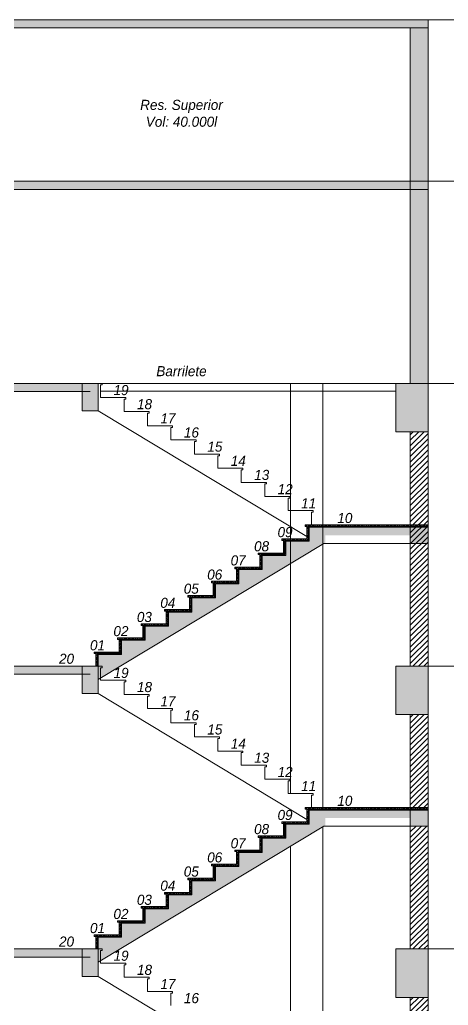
# Model space of a CAD drawing. Header units: millimetres. Extents: x -213 to 151, y -74 to 135.
# Drawn here: x 0.33 to 5.63, y 35.7 to 47.9 of the extents above; entities that cross this region are included whole.
import ezdxf

# ---------------------------------------------------------------- set-up
doc = ezdxf.new("R2010")
doc.units = ezdxf.units.MM
doc.header["$LTSCALE"] = 15
doc.layers.add('G', color=8, linetype='Continuous')
doc.styles.get("Standard").update_dxf_attribs({"font": ''})
doc.styles.get('Standard').set_extended_font_data('Flux Architect', italic=True)

msp = doc.modelspace()

# ---------------------------------------------------------------- hatches: boundary and pattern name
at = {"linetype": 'Continuous', "lineweight": 13}
h = msp.add_hatch(color=256, dxfattribs=at)
h.dxf.hatch_style = 1
h.paths.add_polyline_path([(-0.227, 47.8), (5.383, 47.8), (5.383, 47.9), (-0.227, 47.9)])
h = msp.add_hatch(color=256, dxfattribs=at)
h.dxf.hatch_style = 1
h.paths.add_polyline_path([(5.383, 44.3), (5.163, 44.3), (5.163, 43.4), (5.383, 43.4)])
h.paths.add_polyline_path([(5.383, 47.8), (5.163, 47.8), (5.163, 44.3), (5.383, 44.3)])
h.paths.add_polyline_path([(-0.117, 44.3), (-0.227, 44.3), (-0.227, 43.4), (-0.117, 43.4)])
h.paths.add_polyline_path([(-0.007, 44.3), (-0.117, 44.3), (-0.117, 43.4), (-0.007, 43.4)])
h.paths.add_polyline_path([(-0.007, 47.8), (-0.117, 47.8), (-0.117, 44.3), (-0.007, 44.3)])
h.paths.add_polyline_path([(-0.117, 47.8), (-0.227, 47.8), (-0.227, 44.3), (-0.117, 44.3)])
h = msp.add_hatch(color=256, dxfattribs=at)
h.dxf.hatch_style = 1
h.paths.add_polyline_path([(-0.227, 45.8), (5.383, 45.8), (5.383, 45.9), (-0.227, 45.9)])
h = msp.add_hatch(color=256, dxfattribs=at)
h.dxf.hatch_style = 1
h.paths.add_polyline_path([(-8.417, 43.4), (-9.217, 43.4), (-9.217, 43.3), (-8.417, 43.3)])
h.paths.add_polyline_path([(1.303, 43.3), (1.303, 43.4), (-7.817, 43.4), (-7.817, 43.3)])
h = msp.add_hatch(color=256, dxfattribs=at)
h.dxf.hatch_style = 1
h.paths.add_polyline_path([(1.303, 43.4), (1.103, 43.4), (1.103, 43.06), (1.303, 43.06)])
h = msp.add_hatch(color=256, dxfattribs=at)
h.dxf.hatch_style = 1
h.paths.add_polyline_path([(4.983, 42.8), (5.383, 42.8), (5.383, 43.4), (4.983, 43.4)])
at = {"linetype": 'Continuous', "lineweight": 13, "true_color": 0xb64b2b}
h = msp.add_hatch(dxfattribs=at)
h.set_pattern_fill('ANSI31', color=15, scale=0.015)
h.set_pattern_definition([(45, (-665.703766, 37.939377), (-0.0336759605, 0.0336759605), [])])
h.paths.add_polyline_path([(5.383, 41.42), (5.163, 41.42), (5.163, 39.9), (5.383, 39.9)])
h.paths.add_polyline_path([(5.383, 42.8), (5.163, 42.8), (5.163, 41.42), (5.383, 41.42)])
at = {"linetype": 'Continuous', "lineweight": 13}
h = msp.add_hatch(dxfattribs=at)
h.set_pattern_fill('ANSI31', color=256, scale=0.005)
h.set_pattern_definition([(45, (-665.703766, 37.939377), (-0.01122532015, 0.01122532015), [])])
h.paths.add_polyline_path([(5.383, 41.63), (5.383, 41.65), (3.863, 41.65), (3.863, 41.63), (3.883, 41.63), (3.883, 41.475), (3.573, 41.475), (3.573, 41.455), (3.593, 41.455), (3.593, 41.3), (3.283, 41.3), (3.283, 41.28), (3.303, 41.28), (3.303, 41.125), (2.993, 41.125), (2.993, 41.105), (3.013, 41.105), (3.013, 40.95), (2.703, 40.95), (2.703, 40.93), (2.723, 40.93), (2.723, 40.775), (2.413, 40.775), (2.413, 40.755), (2.433, 40.755), (2.433, 40.6), (2.123, 40.6), (2.123, 40.58), (2.143, 40.58), (2.143, 40.425), (1.833, 40.425), (1.833, 40.405), (1.853, 40.405), (1.853, 40.25), (1.543, 40.25), (1.543, 40.23), (1.563, 40.23), (1.563, 40.075), (1.253, 40.075), (1.253, 40.055), (1.273, 40.055), (1.273, 39.9), (1.293, 39.9), (1.293, 40.055), (1.583, 40.055), (1.583, 40.23), (1.873, 40.23), (1.873, 40.405), (2.163, 40.405), (2.163, 40.58), (2.453, 40.58), (2.453, 40.755), (2.743, 40.755), (2.743, 40.93), (3.033, 40.93), (3.033, 41.105), (3.323, 41.105), (3.323, 41.28), (3.613, 41.28), (3.613, 41.455), (3.903, 41.455), (3.903, 41.63)])
h = msp.add_hatch(dxfattribs=at)
h.set_pattern_fill('ARKHID16', color=5, scale=0.03, pattern_type=2)
h.set_pattern_definition([(0, (-665.703766, 37.940877), (0.03, 0.03), [0.0015, -0.0105, 0, -0.015, 0, -0.003]), (0, (-665.703766, 37.949877), (0.03, 0.03), [0, -0.0105, 0.0015, -0.015, 0, -0.003]), (0, (-665.703766, 37.955877), (0.03, 0.03), [0, -0.012, 0, -0.0135, 0.0015, -0.003]), (0, (-665.703766, 37.967877), (0.03, 0.03), [0, -0.012, 0.0015, -0.0135, 0, -0.003]), (90, (-665.703766, 37.939377), (-0.03, 0.03), [0.0015, -0.0285]), (90, (-665.691766, 37.939377), (-0.03, 0.03), [-0.0105, 0.0015, -0.009, 0, -0.0075, 0.0015]), (90, (-665.676766, 37.939377), (-0.03, 0.03), [0, -0.015, 0.0015, -0.0075, 0, -0.006]), (90, (-665.700766, 37.939377), (-0.015, 0.015), [0, -0.0045, 0, -0.0045, 0, -0.006]), (90, (-665.697766, 37.940877), (-0.015, 0.015), [0, -0.006, 0, -0.0045, 0, -0.0045]), (90, (-665.694766, 37.939377), (-0.015, 0.015), [0, -0.006, 0, -0.006, 0, -0.003]), (90, (-665.688766, 37.942377), (-0.015, 0.015), [0, -0.0045, 0, -0.006, 0, -0.0045]), (45, (-665.703766, 37.939377), (2e-18, 0.02999999995), [0.0021213, -0.01272792, 0.0021213, -0.0254558868]), (135, (-665.691766, 37.939377), (2e-18, 0.02999999995), [-0.021213, 0.0021213, -0.0169708068, 0.0021213])])
h.paths.add_polyline_path([(1.293, 39.9), (1.293, 40.055), (1.583, 40.055), (1.583, 40.23), (1.873, 40.23), (1.873, 40.405), (2.163, 40.405), (2.163, 40.58), (2.453, 40.58), (2.453, 40.755), (2.743, 40.755), (2.743, 40.93), (3.033, 40.93), (3.033, 41.105), (3.323, 41.105), (3.323, 41.28), (3.613, 41.28), (3.613, 41.455), (3.903, 41.455), (3.903, 41.63), (5.383, 41.63), (5.383, 41.62), (3.913, 41.62), (3.913, 41.445), (3.623, 41.445), (3.623, 41.27), (3.333, 41.27), (3.333, 41.095), (3.043, 41.095), (3.043, 40.92), (2.753, 40.92), (2.753, 40.745), (2.463, 40.745), (2.463, 40.57), (2.173, 40.57), (2.173, 40.395), (1.883, 40.395), (1.883, 40.22), (1.593, 40.22), (1.593, 40.045), (1.303, 40.045), (1.303, 39.9)])
h = msp.add_hatch(color=256, dxfattribs=at)
h.dxf.hatch_style = 1
h.paths.add_polyline_path([(3.883, 41.292), (3.883, 41.445), (3.623, 41.445), (3.623, 41.27), (3.333, 41.27), (3.333, 41.095), (3.043, 41.095), (3.043, 40.92), (2.753, 40.92), (2.753, 40.745), (2.463, 40.745), (2.463, 40.57), (2.173, 40.57), (2.173, 40.395), (1.883, 40.395), (1.883, 40.22), (1.593, 40.22), (1.593, 40.045), (1.303, 40.045), (1.303, 39.9), (1.303, 39.735)])
h.paths.add_polyline_path([(4.113, 41.52), (5.163, 41.52), (5.163, 41.62), (3.913, 41.62), (3.913, 41.445), (3.883, 41.445), (3.883, 41.292), (4.095, 41.42), (4.113, 41.42)])
h.paths.add_polyline_path([(5.383, 41.62), (5.163, 41.62), (5.163, 41.42), (5.383, 41.42)])
h = msp.add_hatch(color=256, dxfattribs=at)
h.dxf.hatch_style = 1
h.paths.add_polyline_path([(-8.417, 39.9), (-9.217, 39.9), (-9.217, 39.8), (-8.417, 39.8)])
h.paths.add_polyline_path([(1.103, 39.8), (1.103, 39.9), (-7.817, 39.9), (-7.817, 39.8)])
h = msp.add_hatch(color=256, dxfattribs=at)
h.dxf.hatch_style = 1
h.paths.add_polyline_path([(1.303, 39.9), (1.103, 39.9), (1.103, 39.56), (1.303, 39.56)])
h = msp.add_hatch(color=256, dxfattribs=at)
h.dxf.hatch_style = 1
h.paths.add_polyline_path([(4.983, 39.3), (5.383, 39.3), (5.383, 39.9), (4.983, 39.9)])
at = {"linetype": 'Continuous', "lineweight": 13, "true_color": 0xb64b2b}
h = msp.add_hatch(dxfattribs=at)
h.set_pattern_fill('ANSI31', color=15, scale=0.015)
h.set_pattern_definition([(45, (-665.703766, 34.439377), (-0.0336759605, 0.0336759605), [])])
h.paths.add_polyline_path([(5.383, 37.92), (5.163, 37.92), (5.163, 36.4), (5.383, 36.4)])
h.paths.add_polyline_path([(5.383, 39.3), (5.163, 39.3), (5.163, 38.15), (5.383, 38.15)])
at = {"linetype": 'Continuous', "lineweight": 13}
h = msp.add_hatch(dxfattribs=at)
h.set_pattern_fill('ANSI31', color=256, scale=0.005)
h.set_pattern_definition([(45, (-665.703766, 34.439377), (-0.01122532015, 0.01122532015), [])])
h.paths.add_polyline_path([(5.383, 38.13), (5.383, 38.15), (3.863, 38.15), (3.863, 38.13), (3.883, 38.13), (3.883, 37.975), (3.573, 37.975), (3.573, 37.955), (3.593, 37.955), (3.593, 37.8), (3.283, 37.8), (3.283, 37.78), (3.303, 37.78), (3.303, 37.625), (2.993, 37.625), (2.993, 37.605), (3.013, 37.605), (3.013, 37.45), (2.703, 37.45), (2.703, 37.43), (2.723, 37.43), (2.723, 37.275), (2.413, 37.275), (2.413, 37.255), (2.433, 37.255), (2.433, 37.1), (2.123, 37.1), (2.123, 37.08), (2.143, 37.08), (2.143, 36.925), (1.833, 36.925), (1.833, 36.905), (1.853, 36.905), (1.853, 36.75), (1.543, 36.75), (1.543, 36.73), (1.563, 36.73), (1.563, 36.575), (1.253, 36.575), (1.253, 36.555), (1.273, 36.555), (1.273, 36.4), (1.293, 36.4), (1.293, 36.555), (1.583, 36.555), (1.583, 36.73), (1.873, 36.73), (1.873, 36.905), (2.163, 36.905), (2.163, 37.08), (2.453, 37.08), (2.453, 37.255), (2.743, 37.255), (2.743, 37.43), (3.033, 37.43), (3.033, 37.605), (3.323, 37.605), (3.323, 37.78), (3.613, 37.78), (3.613, 37.955), (3.903, 37.955), (3.903, 38.13)])
h = msp.add_hatch(dxfattribs=at)
h.set_pattern_fill('ARKHID16', color=5, scale=0.03, pattern_type=2)
h.set_pattern_definition([(0, (-665.703766, 34.440877), (0.03, 0.03), [0.0015, -0.0105, 0, -0.015, 0, -0.003]), (0, (-665.703766, 34.449877), (0.03, 0.03), [0, -0.0105, 0.0015, -0.015, 0, -0.003]), (0, (-665.703766, 34.455877), (0.03, 0.03), [0, -0.012, 0, -0.0135, 0.0015, -0.003]), (0, (-665.703766, 34.467877), (0.03, 0.03), [0, -0.012, 0.0015, -0.0135, 0, -0.003]), (90, (-665.703766, 34.439377), (-0.03, 0.03), [0.0015, -0.0285]), (90, (-665.691766, 34.439377), (-0.03, 0.03), [-0.0105, 0.0015, -0.009, 0, -0.0075, 0.0015]), (90, (-665.676766, 34.439377), (-0.03, 0.03), [0, -0.015, 0.0015, -0.0075, 0, -0.006]), (90, (-665.700766, 34.439377), (-0.015, 0.015), [0, -0.0045, 0, -0.0045, 0, -0.006]), (90, (-665.697766, 34.440877), (-0.015, 0.015), [0, -0.006, 0, -0.0045, 0, -0.0045]), (90, (-665.694766, 34.439377), (-0.015, 0.015), [0, -0.006, 0, -0.006, 0, -0.003]), (90, (-665.688766, 34.442377), (-0.015, 0.015), [0, -0.0045, 0, -0.006, 0, -0.0045]), (45, (-665.703766, 34.439377), (2e-18, 0.02999999995), [0.0021213, -0.01272792, 0.0021213, -0.0254558868]), (135, (-665.691766, 34.439377), (2e-18, 0.02999999995), [-0.021213, 0.0021213, -0.0169708068, 0.0021213])])
h.paths.add_polyline_path([(1.293, 36.4), (1.293, 36.555), (1.583, 36.555), (1.583, 36.73), (1.873, 36.73), (1.873, 36.905), (2.163, 36.905), (2.163, 37.08), (2.453, 37.08), (2.453, 37.255), (2.743, 37.255), (2.743, 37.43), (3.033, 37.43), (3.033, 37.605), (3.323, 37.605), (3.323, 37.78), (3.613, 37.78), (3.613, 37.955), (3.903, 37.955), (3.903, 38.13), (5.383, 38.13), (5.383, 38.12), (3.913, 38.12), (3.913, 37.945), (3.623, 37.945), (3.623, 37.77), (3.333, 37.77), (3.333, 37.595), (3.043, 37.595), (3.043, 37.42), (2.753, 37.42), (2.753, 37.245), (2.463, 37.245), (2.463, 37.07), (2.173, 37.07), (2.173, 36.895), (1.883, 36.895), (1.883, 36.72), (1.593, 36.72), (1.593, 36.545), (1.303, 36.545), (1.303, 36.4)])
h = msp.add_hatch(color=256, dxfattribs=at)
h.dxf.hatch_style = 1
h.paths.add_polyline_path([(3.883, 37.792), (3.883, 37.945), (3.623, 37.945), (3.623, 37.77), (3.333, 37.77), (3.333, 37.595), (3.043, 37.595), (3.043, 37.42), (2.753, 37.42), (2.753, 37.245), (2.463, 37.245), (2.463, 37.07), (2.173, 37.07), (2.173, 36.895), (1.883, 36.895), (1.883, 36.72), (1.593, 36.72), (1.593, 36.545), (1.303, 36.545), (1.303, 36.4), (1.303, 36.235)])
h.paths.add_polyline_path([(4.113, 38.02), (5.163, 38.02), (5.163, 38.12), (3.913, 38.12), (3.913, 37.945), (3.883, 37.945), (3.883, 37.792), (4.095, 37.92), (4.113, 37.92)])
h.paths.add_polyline_path([(5.383, 38.12), (5.163, 38.12), (5.163, 37.92), (5.383, 37.92)])
h = msp.add_hatch(color=256, dxfattribs=at)
h.dxf.hatch_style = 1
h.paths.add_polyline_path([(-8.417, 36.4), (-9.217, 36.4), (-9.217, 36.3), (-8.417, 36.3)])
h.paths.add_polyline_path([(1.103, 36.3), (1.103, 36.4), (-7.817, 36.4), (-7.817, 36.3)])
h = msp.add_hatch(color=256, dxfattribs=at)
h.dxf.hatch_style = 1
h.paths.add_polyline_path([(1.303, 36.4), (1.103, 36.4), (1.103, 36.06), (1.303, 36.06)])
h = msp.add_hatch(color=256, dxfattribs=at)
h.dxf.hatch_style = 1
h.paths.add_polyline_path([(4.983, 35.8), (5.383, 35.8), (5.383, 36.4), (4.983, 36.4)])
at = {"linetype": 'Continuous', "lineweight": 13, "true_color": 0xb64b2b}
h = msp.add_hatch(dxfattribs=at)
h.set_pattern_fill('ANSI31', color=15, scale=0.015)
h.set_pattern_definition([(45, (-665.703766, 30.939377), (-0.0336759605, 0.0336759605), [])])
h.paths.add_polyline_path([(5.383, 34.42), (5.163, 34.42), (5.163, 32.9), (5.383, 32.9)])
h.paths.add_polyline_path([(5.383, 35.8), (5.163, 35.8), (5.163, 34.65), (5.383, 34.65)])

# ---------------------------------------------------------------- linework, layer by layer
at = {"linetype": 'Continuous', "lineweight": 13}
for p, q in [((1.333, 43.302), (4.983, 43.302)), ((1.353, 43.4), (4.983, 43.4)), ((4.083, 43.4), (4.083, 41.413)), ((1.303, 39.735), (4.095, 41.42)), ((4.083, 41.413), (4.083, 38.15)), ((1.303, 36.235), (4.095, 37.92)), ((4.083, 37.913), (4.083, 34.65)), ((3.683, 37.671), (3.683, 34.825))]:
    msp.add_line(p, q, dxfattribs=at)
for points in [[(-0.227, 47.8), (5.383, 47.8), (5.383, 47.9), (-0.227, 47.9)], [(5.163, 43.4), (5.383, 43.4), (5.383, 47.8), (5.163, 47.8)], [(-0.227, 45.8), (5.383, 45.8), (5.383, 45.9), (-0.227, 45.9)], [(1.103, 43.06), (1.303, 43.06), (1.303, 43.4), (1.103, 43.4)], [(4.983, 42.8), (5.383, 42.8), (5.383, 43.4), (4.983, 43.4)], [(5.163, 39.9), (5.383, 39.9), (5.383, 42.8), (5.163, 42.8)], [(5.383, 41.63), (5.383, 41.65), (3.863, 41.65), (3.863, 41.63), (3.883, 41.63), (3.883, 41.475), (3.573, 41.475), (3.573, 41.455), (3.593, 41.455), (3.593, 41.3), (3.283, 41.3), (3.283, 41.28), (3.303, 41.28), (3.303, 41.125), (2.993, 41.125), (2.993, 41.105), (3.013, 41.105), (3.013, 40.95), (2.703, 40.95), (2.703, 40.93), (2.723, 40.93), (2.723, 40.775), (2.413, 40.775), (2.413, 40.755), (2.433, 40.755), (2.433, 40.6), (2.123, 40.6), (2.123, 40.58), (2.143, 40.58), (2.143, 40.425), (1.833, 40.425), (1.833, 40.405), (1.853, 40.405), (1.853, 40.25), (1.543, 40.25), (1.543, 40.23), (1.563, 40.23), (1.563, 40.075), (1.253, 40.075), (1.253, 40.055), (1.273, 40.055), (1.273, 39.9), (1.293, 39.9), (1.293, 40.055), (1.583, 40.055), (1.583, 40.23), (1.873, 40.23), (1.873, 40.405), (2.163, 40.405), (2.163, 40.58), (2.453, 40.58), (2.453, 40.755), (2.743, 40.755), (2.743, 40.93), (3.033, 40.93), (3.033, 41.105), (3.323, 41.105), (3.323, 41.28), (3.613, 41.28), (3.613, 41.455), (3.903, 41.455), (3.903, 41.63)], [(1.103, 39.56), (1.303, 39.56), (1.303, 39.9), (1.103, 39.9)], [(4.983, 39.3), (5.383, 39.3), (5.383, 39.9), (4.983, 39.9)], [(5.163, 36.4), (5.383, 36.4), (5.383, 39.3), (5.163, 39.3)], [(5.383, 38.13), (5.383, 38.15), (3.863, 38.15), (3.863, 38.13), (3.883, 38.13), (3.883, 37.975), (3.573, 37.975), (3.573, 37.955), (3.593, 37.955), (3.593, 37.8), (3.283, 37.8), (3.283, 37.78), (3.303, 37.78), (3.303, 37.625), (2.993, 37.625), (2.993, 37.605), (3.013, 37.605), (3.013, 37.45), (2.703, 37.45), (2.703, 37.43), (2.723, 37.43), (2.723, 37.275), (2.413, 37.275), (2.413, 37.255), (2.433, 37.255), (2.433, 37.1), (2.123, 37.1), (2.123, 37.08), (2.143, 37.08), (2.143, 36.925), (1.833, 36.925), (1.833, 36.905), (1.853, 36.905), (1.853, 36.75), (1.543, 36.75), (1.543, 36.73), (1.563, 36.73), (1.563, 36.575), (1.253, 36.575), (1.253, 36.555), (1.273, 36.555), (1.273, 36.4), (1.293, 36.4), (1.293, 36.555), (1.583, 36.555), (1.583, 36.73), (1.873, 36.73), (1.873, 36.905), (2.163, 36.905), (2.163, 37.08), (2.453, 37.08), (2.453, 37.255), (2.743, 37.255), (2.743, 37.43), (3.033, 37.43), (3.033, 37.605), (3.323, 37.605), (3.323, 37.78), (3.613, 37.78), (3.613, 37.955), (3.903, 37.955), (3.903, 38.13)], [(1.103, 36.06), (1.303, 36.06), (1.303, 36.4), (1.103, 36.4)], [(4.983, 35.8), (5.383, 35.8), (5.383, 36.4), (4.983, 36.4)], [(5.163, 32.9), (5.383, 32.9), (5.383, 35.8), (5.163, 35.8)]]:
    msp.add_lwpolyline(points, close=True, dxfattribs=at)
for points in [[(10.24, 47.9), (5.383, 47.9)], [(10.24, 45.9), (5.383, 45.9)], [(-9.217, 43.3), (1.203, 43.3)], [(1.203, 43.4), (-8.417, 43.4)], [(1.043, 43.4), (1.353, 43.4), (1.353, 43.38), (1.333, 43.38), (1.333, 43.225), (1.643, 43.225), (1.643, 43.205), (1.623, 43.205), (1.623, 43.05), (1.933, 43.05), (1.933, 43.03), (1.913, 43.03), (1.913, 42.875), (2.223, 42.875), (2.223, 42.855), (2.203, 42.855), (2.203, 42.7), (2.513, 42.7), (2.513, 42.68), (2.493, 42.68), (2.493, 42.525), (2.803, 42.525), (2.803, 42.505), (2.783, 42.505), (2.783, 42.35), (3.093, 42.35), (3.093, 42.33), (3.073, 42.33), (3.073, 42.175), (3.383, 42.175), (3.383, 42.155), (3.363, 42.155), (3.363, 42), (3.673, 42), (3.673, 41.98), (3.653, 41.98), (3.653, 41.825), (3.963, 41.825), (3.963, 41.805), (3.943, 41.805), (3.943, 41.65), (3.963, 41.65)], [(1.233, 43.4), (1.303, 43.4)], [(3.683, 43.4), (3.683, 41.171), (3.683, 38.325)], [(10.24, 43.4), (5.383, 43.4)], [(3.883, 41.503), (1.303, 43.06)], [(5.383, 41.62), (3.913, 41.62), (3.913, 41.445), (3.623, 41.445), (3.623, 41.27), (3.333, 41.27), (3.333, 41.095), (3.043, 41.095), (3.043, 40.92), (2.753, 40.92), (2.753, 40.745), (2.463, 40.745), (2.463, 40.57), (2.173, 40.57), (2.173, 40.395), (1.883, 40.395), (1.883, 40.22), (1.593, 40.22), (1.593, 40.045), (1.303, 40.045), (1.303, 39.9)], [(4.095, 41.42), (5.383, 41.42)], [(1.203, 39.9), (-8.417, 39.9)], [(1.043, 39.9), (1.353, 39.9), (1.353, 39.88), (1.333, 39.88), (1.333, 39.725), (1.643, 39.725), (1.643, 39.705), (1.623, 39.705), (1.623, 39.55), (1.933, 39.55), (1.933, 39.53), (1.913, 39.53), (1.913, 39.375), (2.223, 39.375), (2.223, 39.355), (2.203, 39.355), (2.203, 39.2), (2.513, 39.2), (2.513, 39.18), (2.493, 39.18), (2.493, 39.025), (2.803, 39.025), (2.803, 39.005), (2.783, 39.005), (2.783, 38.85), (3.093, 38.85), (3.093, 38.83), (3.073, 38.83), (3.073, 38.675), (3.383, 38.675), (3.383, 38.655), (3.363, 38.655), (3.363, 38.5), (3.673, 38.5), (3.673, 38.48), (3.653, 38.48), (3.653, 38.325), (3.963, 38.325), (3.963, 38.305), (3.943, 38.305), (3.943, 38.15), (3.963, 38.15)], [(1.233, 39.9), (1.303, 39.9)], [(10.24, 39.9), (5.383, 39.9)], [(-9.217, 39.8), (1.203, 39.8)], [(3.883, 38.003), (1.303, 39.56)], [(5.383, 38.12), (3.913, 38.12), (3.913, 37.945), (3.623, 37.945), (3.623, 37.77), (3.333, 37.77), (3.333, 37.595), (3.043, 37.595), (3.043, 37.42), (2.753, 37.42), (2.753, 37.245), (2.463, 37.245), (2.463, 37.07), (2.173, 37.07), (2.173, 36.895), (1.883, 36.895), (1.883, 36.72), (1.593, 36.72), (1.593, 36.545), (1.303, 36.545), (1.303, 36.4)], [(4.095, 37.92), (5.383, 37.92)], [(1.203, 36.4), (-8.417, 36.4)], [(1.043, 36.4), (1.353, 36.4), (1.353, 36.38), (1.333, 36.38), (1.333, 36.225), (1.643, 36.225), (1.643, 36.205), (1.623, 36.205), (1.623, 36.05), (1.933, 36.05), (1.933, 36.03), (1.913, 36.03), (1.913, 35.875), (2.223, 35.875), (2.223, 35.855), (2.203, 35.855), (2.203, 35.7)], [(1.233, 36.4), (1.303, 36.4)], [(10.24, 36.4), (5.383, 36.4)], [(-9.217, 36.3), (1.203, 36.3)], [(3.883, 34.503), (1.303, 36.06)]]:
    msp.add_lwpolyline(points, dxfattribs=at)
at = {"layer": 'G', "lineweight": 0}
for p, q in [((4.983, 43.4), (5.383, 43.4)), ((4.983, 39.9), (5.383, 39.9)), ((4.983, 39.9), (5.383, 39.9)), ((4.983, 36.4), (5.383, 36.4)), ((4.983, 36.4), (5.383, 36.4))]:
    msp.add_line(p, q, dxfattribs=at)

# ---------------------------------------------------------------- texts
at = {"color": 2, "linetype": 'Continuous', "lineweight": 13, "char_height": 0.125, "attachment_point": 5}
for s, insert in [('\\A1;Res. Superior\\PVol: 40.000l', (2.333, 46.741)), ('\\A1;Barrilete', (2.333, 43.55)), ('\\A1;19', (1.586, 43.316)), ('\\A1;18', (1.876, 43.141)), ('\\A1;17', (2.166, 42.966)), ('\\A1;16', (2.456, 42.791)), ('\\A1;15', (2.746, 42.616)), ('\\A1;14', (3.036, 42.441)), ('\\A1;13', (3.326, 42.266)), ('\\A1;12', (3.616, 42.091)), ('\\A1;11', (3.906, 41.916)), ('\\A1;10', (4.354, 41.733)), ('\\A1;09', (3.614, 41.558)), ('\\A1;08', (3.324, 41.383)), ('\\A1;07', (3.034, 41.208)), ('\\A1;06', (2.744, 41.033)), ('\\A1;05', (2.454, 40.858)), ('\\A1;04', (2.164, 40.683)), ('\\A1;02', (1.584, 40.333)), ('\\A1;01', (1.294, 40.158)), ('\\A1;20', (0.911, 39.991)), ('\\A1;20', (0.911, 39.991)), ('\\A1;19', (1.586, 39.816)), ('\\A1;18', (1.876, 39.641)), ('\\A1;17', (2.166, 39.466)), ('\\A1;16', (2.456, 39.291)), ('\\A1;15', (2.746, 39.116)), ('\\A1;14', (3.036, 38.941)), ('\\A1;13', (3.326, 38.766)), ('\\A1;12', (3.616, 38.591)), ('\\A1;11', (3.906, 38.416)), ('\\A1;10', (4.354, 38.233)), ('\\A1;09', (3.614, 38.058)), ('\\A1;08', (3.324, 37.883)), ('\\A1;07', (3.034, 37.708)), ('\\A1;06', (2.744, 37.533)), ('\\A1;05', (2.454, 37.358)), ('\\A1;04', (2.164, 37.183)), ('\\A1;02', (1.584, 36.833)), ('\\A1;01', (1.294, 36.658)), ('\\A1;20', (0.911, 36.491)), ('\\A1;19', (1.586, 36.316)), ('\\A1;18', (1.876, 36.141)), ('\\A1;17', (2.166, 35.966)), ('\\A1;16', (2.456, 35.791))]:
    msp.add_mtext(s, dxfattribs=dict(at, insert=insert))
at = {"color": 2, "linetype": 'Continuous', "lineweight": 13, "char_height": 0.125, "width": 0.15476, "attachment_point": 5}
for insert in [(1.874, 40.508), (1.874, 37.008)]:
    msp.add_mtext('\\A1;03', dxfattribs=dict(at, insert=insert))

doc.saveas('drawing.dxf')
